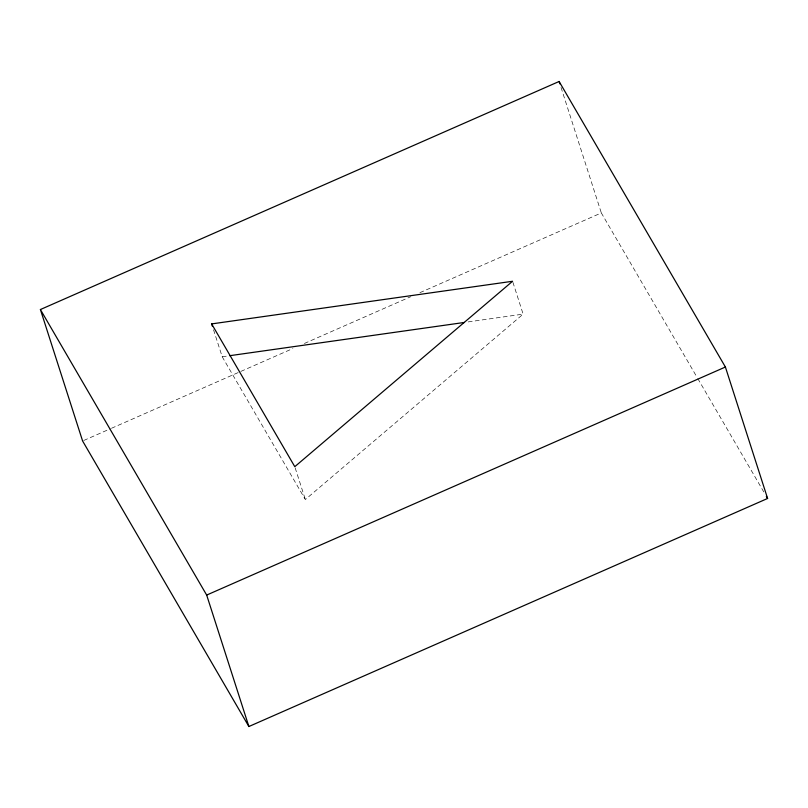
<?xml version="1.0" encoding="UTF-8"?>
<svg xmlns="http://www.w3.org/2000/svg" width="808" height="808" viewBox="0 0 808 808"><rect width="100%" height="100%" fill="white"/><g stroke="black" fill="none" stroke-linecap="round" stroke-linejoin="round"><path stroke-width="0.61" stroke-dasharray="4.04 3.03" d="M213.534 329.775L222.2 356.762L305.343 499.536L523.13 314.13L512.959 282.436M83.759 440.471L110.332 428.785M111.484 428.28L239.724 371.902M240.875 371.397L292.86 348.541M304.414 343.461L410.696 296.728M419.938 292.668L601.324 212.928L697.153 377.498M222.2 356.762L228.442 355.884M468.185 321.907L523.13 314.13M697.789 378.578L763.792 491.931M561.035 87.456L601.324 212.928M295.162 467.852L305.343 499.536"/><path stroke-width="1.21" d="M40.4 309.535L559.116 81.477L725.402 367.024L767.6 498.465L248.884 726.523L82.598 440.976L40.4 309.535L206.676 595.072L248.884 726.523M206.676 595.072L725.402 367.024M211.646 323.907L512.575 281.265L294.789 466.681L211.646 323.907L212.403 326.25M229.694 355.702L464.438 322.442M766.327 496.284L767.6 498.465M559.116 81.477L559.883 83.87"/></g></svg>
